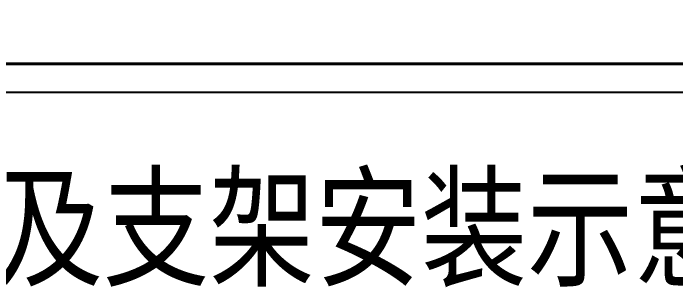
# Model space of a CAD drawing. Extents: x 27938 to 1507990, y 110129 to 923079.
# Drawn here: x 470373 to 493316, y 325863 to 335604 of the extents above; entities that cross this region are included whole.
import ezdxf

# ---------------------------------------------------------------- set-up
doc = ezdxf.new("R2010")
doc.units = 0
doc.header["$LTSCALE"] = 1000
doc.header["$MEASUREMENT"] = 0
doc.layers.add('A-文字', color=3, linetype='Continuous', lineweight=30)
doc.layers.add('yichutu', color=7, linetype='Continuous', true_color=0xffffff, plot=False)
doc.layers.add('图框', color=140, linetype='Continuous')
doc.layers.add('导图字', color=7, linetype='Continuous')
doc.styles.add('黑体', font='simhei.ttf')

# ---------------------------------------------------------------- blocks, each defined once
blk = doc.blocks.new('TK')
at = {"layer": '图框'}
blk.add_lwpolyline([(465375, 548714), (549475, 548714), (549475, 489314), (465375, 489314)], close=True, dxfattribs=at)
blk.add_lwpolyline([(465375, 548714), (549475, 548714), (549475, 489314), (465375, 489314)], close=True, dxfattribs=at)
at = {"layer": '图框', "const_width": 100}
blk.add_lwpolyline([(548475, 490314), (548475, 547714), (467875, 547714), (467875, 490314)], close=True, dxfattribs=at)
blk = doc.blocks.new('yct-841-594-84100-59399.9999999999-100-1000.0')
at = {"layer": 'yichutu', "color": 7, "true_color": 0xffffff}
blk.add_lwpolyline([(0, 0), (0, 59400), (84100, 59400), (84100, 0)], close=True, dxfattribs=at)

msp = doc.modelspace()

# ---------------------------------------------------------------- linework, layer by layer
at = {"layer": 'A-文字'}
msp.add_lwpolyline([(423497.4, 391257), (494101.5, 391257), (494101.5, 333855.3), (423497.4, 333855.3)], close=True, dxfattribs=at)

# ---------------------------------------------------------------- block references
msp.add_blockref('TK', (-44377.6, -156456.7))
at = {"layer": 'yichutu'}
msp.add_blockref('yct-841-594-84100-59399.9999999999-100-1000.0', (420997.4, 332857), dxfattribs=at)

# ---------------------------------------------------------------- texts
at = {"layer": '导图字', "color": 1, "style": '黑体', "width": 0.8}
msp.add_text('水施_05_给排水抗震设计说明及支架安装示意图_A1', height=3364.726, dxfattribs=at).set_placement((422098.4, 326508.6))

doc.saveas('drawing.dxf')
